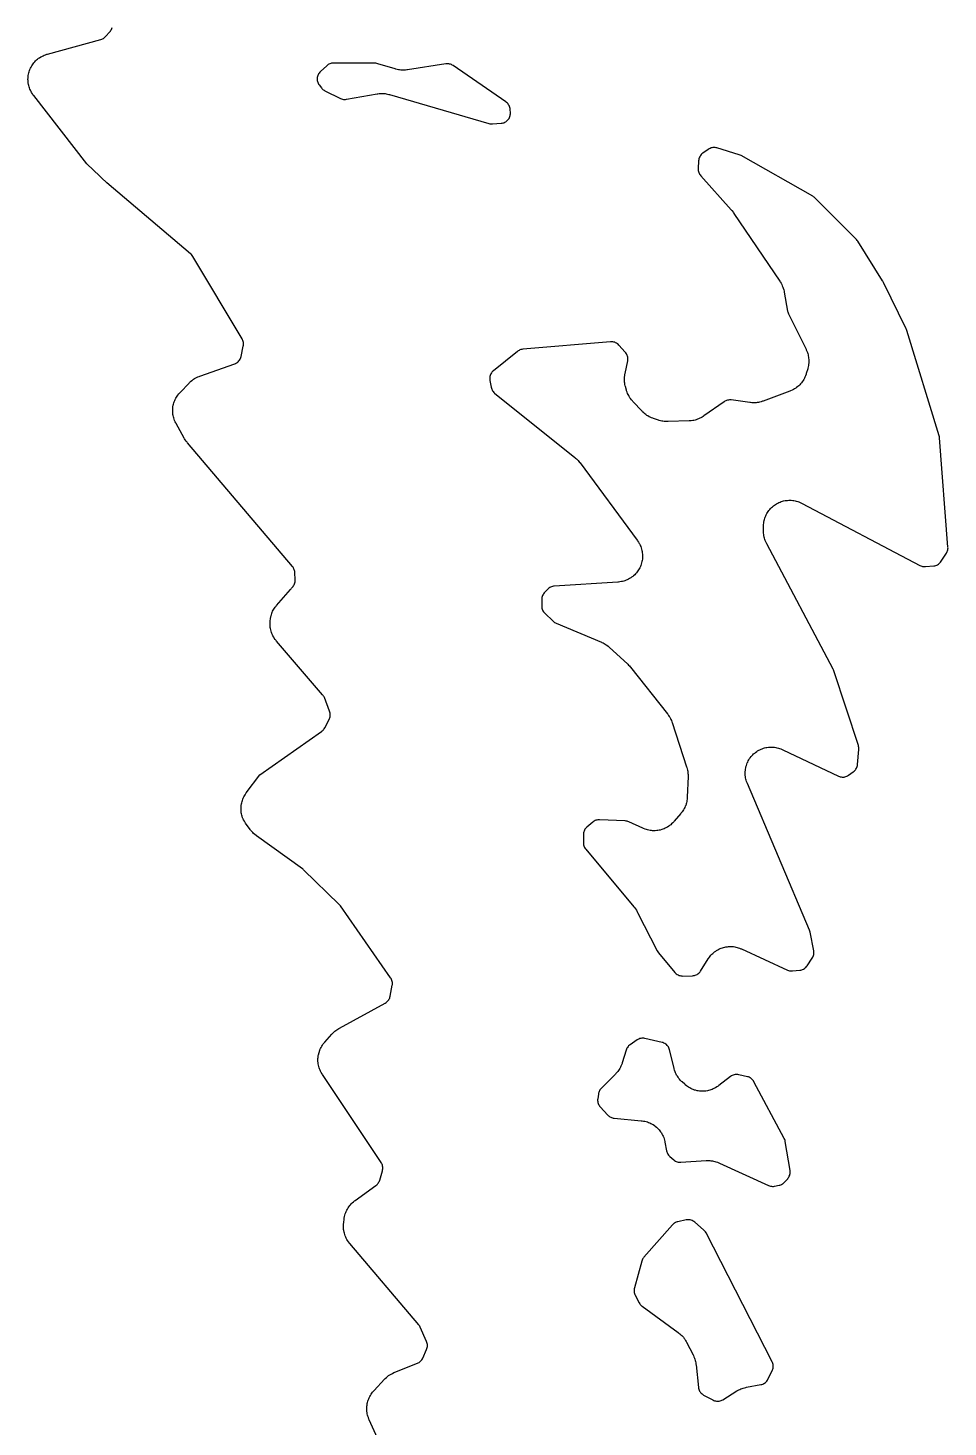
# Model space of a CAD drawing. Header units: millimetres. Extents: x 0 to 194, y 0 to 300.
# Drawn here: x 3.51 to 31.32, y 133.96 to 176.26 of the extents above; entities that cross this region are included whole.
import ezdxf

# ---------------------------------------------------------------- set-up
doc = ezdxf.new("R2010")
doc.units = ezdxf.units.MM
doc.layers.add('CUT', color=7, linetype='CONTINUOUS')

msp = doc.modelspace()

# ---------------------------------------------------------------- linework, layer by layer
at = {"layer": 'CUT'}
msp.add_lwpolyline([(14.0816, 133.6209), (13.8278, 134.179), (13.8191, 134.1994), (13.8028, 134.2405), (13.7886, 134.2823), (13.7794, 134.3141), (13.7694, 134.3572), (13.7634, 134.3897), (13.7576, 134.4335), (13.7548, 134.4665), (13.7533, 134.5107), (13.7538, 134.5438), (13.7567, 134.5879), (13.7605, 134.6208), (13.7676, 134.6644), (13.7746, 134.6968), (13.786, 134.7395), (13.7961, 134.7711), (13.8117, 134.8124), (13.8248, 134.8428), (13.8443, 134.8825), (13.8604, 134.9114), (13.8837, 134.949), (13.9026, 134.9762), (13.9295, 135.0113), (13.958, 135.045), (13.9728, 135.0615), (14.2934, 135.4039), (14.3108, 135.4215), (14.3464, 135.4556), (14.3839, 135.4877), (14.4132, 135.5102), (14.454, 135.538), (14.4857, 135.5571), (14.5292, 135.5803), (14.574, 135.6011), (14.5967, 135.6108), (15.2841, 135.8847), (15.3107, 135.8968), (15.3359, 135.9115), (15.3596, 135.9285), (15.3816, 135.9478), (15.4016, 135.9691), (15.4194, 135.9922), (15.4349, 136.017), (15.4479, 136.0431), (15.5615, 136.3027), (15.5725, 136.3319), (15.5804, 136.362), (15.5851, 136.3928), (15.5867, 136.4239), (15.585, 136.455), (15.58, 136.4857), (15.572, 136.5158), (15.5608, 136.5449), (15.3686, 136.9774), (15.3557, 137.0029), (15.3405, 137.0271), (15.3231, 137.0497), (13.2418, 139.5014), (13.2272, 139.5196), (13.1989, 139.5567), (13.1726, 139.5952), (13.1543, 139.625), (13.1321, 139.6661), (13.1171, 139.6976), (13.0992, 139.7407), (13.0876, 139.7737), (13.0743, 139.8184), (13.0661, 139.8524), (13.0575, 139.8982), (13.0528, 139.9329), (13.049, 139.9794), (13.048, 140.0143), (13.0491, 140.061), (13.0525, 140.1075), (13.0549, 140.1307), (13.0702, 140.2519), (13.0737, 140.2747), (13.0819, 140.3202), (13.0924, 140.3652), (13.102, 140.3985), (13.117, 140.4422), (13.13, 140.4743), (13.1494, 140.5162), (13.1656, 140.5468), (13.1893, 140.5865), (13.2085, 140.6153), (13.2361, 140.6524), (13.2582, 140.6791), (13.2895, 140.7131), (13.3142, 140.7374), (13.3487, 140.768), (13.3849, 140.7969), (13.4033, 140.8108), (14.0295, 141.2601), (14.0518, 141.2777), (14.0724, 141.2974), (14.0909, 141.319), (14.1074, 141.3422), (14.1216, 141.3669), (14.1333, 141.3928), (14.1426, 141.4197), (14.2254, 141.7031), (14.2321, 141.7314), (14.2362, 141.7601), (14.2374, 141.7892), (14.2358, 141.8182), (14.2314, 141.8469), (14.2242, 141.8751), (14.2144, 141.9024), (14.2019, 141.9287), (14.187, 141.9536), (12.4132, 144.6138), (12.401, 144.633), (12.3778, 144.672), (12.3565, 144.7122), (12.3421, 144.7431), (12.325, 144.7852), (12.3138, 144.8173), (12.301, 144.861), (12.2931, 144.8941), (12.2848, 144.9388), (12.2803, 144.9725), (12.2765, 145.0178), (12.2754, 145.0519), (12.2763, 145.0973), (12.2786, 145.1313), (12.284, 145.1764), (12.2863, 145.1897), (12.2912, 145.2088), (12.3315, 145.3516), (12.3356, 145.362), (12.3543, 145.4035), (12.3698, 145.4338), (12.3925, 145.4731), (12.411, 145.5017), (12.4376, 145.5386), (12.466, 145.5741), (12.4807, 145.5914), (12.6994, 145.8378), (12.7125, 145.852), (12.7395, 145.8798), (12.7676, 145.9064), (12.7895, 145.9255), (12.8197, 145.9496), (12.8432, 145.9667), (12.8754, 145.9881), (12.9086, 146.0081), (12.9254, 146.0178), (14.3102, 146.7751), (14.3353, 146.7906), (14.3589, 146.8084), (14.3806, 146.8285), (14.4002, 146.8506), (14.4175, 146.8745), (14.4324, 146.9), (14.4447, 146.9269), (14.4543, 146.9548), (14.4612, 146.9835), (14.5222, 147.3122), (14.5262, 147.3417), (14.5273, 147.3714), (14.5254, 147.4011), (14.5205, 147.4304), (14.5128, 147.4591), (14.5023, 147.4869), (14.4891, 147.5135), (14.4733, 147.5387), (12.9557, 149.7135), (12.9384, 149.736), (12.919, 149.7567), (11.8432, 150.8048), (11.8265, 150.8199), (11.8088, 150.8337), (10.4237, 151.828), (10.4043, 151.8427), (10.3663, 151.8733), (10.3299, 151.9059), (10.3041, 151.9317), (10.2715, 151.968), (10.241, 152.0061), (10.2262, 152.0255), (10.0897, 152.2157), (10.077, 152.2343), (10.0526, 152.2722), (10.0301, 152.3112), (10.0148, 152.3413), (10.007, 152.3585), (9.9983, 152.381), (9.9847, 152.422), (9.9759, 152.4531), (9.9663, 152.4951), (9.9605, 152.5269), (9.955, 152.5697), (9.9523, 152.6019), (9.9509, 152.645), (9.9513, 152.6774), (9.954, 152.7204), (9.9575, 152.7526), (9.9643, 152.7952), (9.9709, 152.8268), (9.9817, 152.8686), (9.9914, 152.8994), (10.0061, 152.9399), (10.0187, 152.9697), (10.0373, 153.0087), (10.0526, 153.0371), (10.0748, 153.0741), (10.0988, 153.1099), (10.1112, 153.1276), (10.5164, 153.6746), (12.3859, 154.9862), (12.4087, 155.0039), (12.4298, 155.0237), (12.4488, 155.0454), (12.4656, 155.0689), (12.4801, 155.0939), (12.6137, 155.3522), (12.6254, 155.3776), (12.6347, 155.4041), (12.6414, 155.4313), (12.6456, 155.4591), (12.6472, 155.4871), (12.6462, 155.5151), (12.6425, 155.5429), (12.6363, 155.5703), (12.6275, 155.5969), (12.4701, 156.0095), (12.4598, 156.0333), (12.4476, 156.056), (12.4334, 156.0777), (12.4174, 156.098), (11.0257, 157.7187), (11.0114, 157.7362), (10.9836, 157.772), (10.9577, 157.8092), (10.9398, 157.8379), (10.9177, 157.8775), (10.9027, 157.9079), (10.8848, 157.9495), (10.8729, 157.9813), (10.8593, 158.0245), (10.8507, 158.0573), (10.8414, 158.1017), (10.8361, 158.1352), (10.8314, 158.1802), (10.8295, 158.2141), (10.8293, 158.2594), (10.8309, 158.2933), (10.8352, 158.3384), (10.8418, 158.3831), (10.8457, 158.4055), (10.8636, 158.4951), (10.8682, 158.5159), (10.8785, 158.5571), (10.8833, 158.573), (10.89, 158.5889), (10.9077, 158.6261), (10.9222, 158.6533), (10.9432, 158.6887), (10.9602, 158.7144), (10.9844, 158.7478), (11.0101, 158.7799), (11.0233, 158.7957), (11.4467, 159.2792), (11.466, 159.3037), (11.4777, 159.3223), (11.5044, 159.3501), (11.5243, 159.3731), (11.5419, 159.3981), (11.5567, 159.4247), (11.5688, 159.4526), (11.5781, 159.4817), (11.5843, 159.5115), (11.5874, 159.5418), (11.5875, 159.5722), (11.5767, 159.7955), (11.574, 159.8235), (11.5687, 159.8511), (11.5609, 159.878), (11.5506, 159.9041), (11.5379, 159.9292), (11.5229, 159.9529), (11.5057, 159.9752), (8.3326, 163.7126), (8.3187, 163.7298), (8.2918, 163.7648), (8.2667, 163.8011), (8.2434, 163.8386), (8.2322, 163.8577), (7.989, 164.2949), (7.9788, 164.3144), (7.9593, 164.3539), (7.9418, 164.3943), (7.9301, 164.4252), (7.9166, 164.4671), (7.908, 164.499), (7.8987, 164.542), (7.8933, 164.5746), (7.8882, 164.6183), (7.886, 164.6513), (7.8852, 164.6953), (7.8863, 164.7283), (7.8898, 164.7722), (7.894, 164.8049), (7.9018, 164.8483), (7.9093, 164.8804), (7.9213, 164.9228), (7.9318, 164.9541), (7.9479, 164.9951), (7.9614, 165.0252), (7.9815, 165.0644), (7.9979, 165.093), (8.0217, 165.1301), (8.0408, 165.157), (8.0681, 165.1916), (8.097, 165.2248), (8.1119, 165.241), (8.3833, 165.5233), (8.3981, 165.538), (8.4285, 165.5668), (8.4601, 165.5941), (8.4848, 165.6135), (8.5188, 165.6377), (8.5452, 165.6547), (8.5813, 165.6757), (8.6091, 165.6902), (8.6471, 165.7077), (8.6858, 165.7235), (8.7054, 165.7309), (9.7604, 166.1042), (9.7888, 166.116), (9.8158, 166.1305), (9.8412, 166.1478), (9.8648, 166.1675), (9.8861, 166.1896), (9.9051, 166.2137), (9.9216, 166.2397), (9.9353, 166.2671), (9.9461, 166.2959), (9.9539, 166.3256), (10.0196, 166.6395), (10.0241, 166.6671), (10.0259, 166.695), (10.0252, 166.7229), (10.0219, 166.7506), (10.016, 166.7779), (10.0075, 166.8046), (9.9967, 166.8303), (9.9835, 166.8549), (8.4902, 169.3525), (8.4718, 169.3797), (8.4506, 169.4047), (8.4268, 169.4273), (5.8991, 171.5708), (5.7384, 171.7239), (5.7003, 171.7603), (5.6837, 171.776), (5.2862, 172.1548), (3.6833, 174.213), (3.6702, 174.2308), (3.6448, 174.267), (3.6212, 174.3043), (3.6049, 174.3332), (3.5851, 174.3727), (3.5717, 174.4029), (3.5558, 174.4442), (3.5455, 174.4756), (3.5337, 174.5183), (3.5265, 174.5506), (3.5191, 174.5941), (3.5151, 174.627), (3.5119, 174.6711), (3.5111, 174.7042), (3.5123, 174.7484), (3.5148, 174.7814), (3.5203, 174.8252), (3.526, 174.8578), (3.5357, 174.9009), (3.5446, 174.9328), (3.5586, 174.9748), (3.5706, 175.0056), (3.5886, 175.046), (3.6035, 175.0756), (3.6254, 175.114), (3.6432, 175.1419), (3.6687, 175.178), (3.6891, 175.204), (3.7181, 175.2374), (3.741, 175.2613), (3.773, 175.2917), (3.7982, 175.3133), (3.8331, 175.3404), (3.8602, 175.3594), (3.8976, 175.3829), (3.9264, 175.3992), (3.966, 175.4189), (3.9963, 175.4323), (4.0376, 175.4481), (4.0796, 175.4618), (4.1007, 175.4681), (5.7129, 175.9091), (5.74, 175.9179), (5.7661, 175.9292), (5.791, 175.943), (5.8145, 175.959), (5.8364, 175.9772), (5.8564, 175.9974), (5.9857, 176.1407), (6.0042, 176.1632), (6.0204, 176.1874), (6.0341, 176.2131), (6.0453, 176.24), (6.0539, 176.2679)], dxfattribs=at)
for points in [[(12.2815, 174.8435), (12.2705, 174.8163), (12.2623, 174.7882), (12.2568, 174.7594), (12.2542, 174.7302), (12.2544, 174.7009), (12.2575, 174.6718), (12.2634, 174.6431), (12.2721, 174.6151), (12.2835, 174.5881), (12.2974, 174.5623), (12.3138, 174.538), (12.3794, 174.4505), (12.3972, 174.4289), (12.417, 174.409), (12.4386, 174.3911), (12.4617, 174.3752), (12.4862, 174.3616), (12.957, 174.1282), (12.9862, 174.1156), (13.0165, 174.1062), (13.0477, 174.1), (13.0793, 174.0972), (13.1111, 174.0977), (13.1426, 174.1016), (14.0649, 174.265), (14.0854, 174.2681), (14.1264, 174.2734), (14.1676, 174.2769), (14.1985, 174.278), (14.2399, 174.2777), (14.2708, 174.276), (14.312, 174.2719), (14.3426, 174.2673), (14.3832, 174.2594), (14.4233, 174.2497), (14.4433, 174.2443), (17.4428, 173.3678), (17.4687, 173.3614), (17.4951, 173.3574), (17.5217, 173.3558), (17.5484, 173.3565), (17.8154, 173.3756), (17.8446, 173.3791), (17.8732, 173.3855), (17.9011, 173.3946), (17.928, 173.4064), (17.9536, 173.4208), (17.9776, 173.4376), (17.9999, 173.4567), (18.0203, 173.4778), (18.0384, 173.5009), (18.0542, 173.5256), (18.0676, 173.5517), (18.0783, 173.5791), (18.0863, 173.6073), (18.0915, 173.6362), (18.0939, 173.6654), (18.0933, 173.6948), (18.0866, 173.7954), (18.0831, 173.8252), (18.0767, 173.8546), (18.0673, 173.8831), (18.0551, 173.9106), (18.0403, 173.9367), (18.0228, 173.9612), (18.0031, 173.9839), (17.9811, 174.0044), (17.9573, 174.0226), (16.3593, 175.1212), (16.3354, 175.136), (16.3101, 175.1486), (16.2837, 175.1587), (16.2565, 175.1663), (16.2288, 175.1713), (16.2006, 175.1737), (16.1724, 175.1735), (16.1443, 175.1705), (14.9792, 174.9935), (14.9595, 174.9909), (14.9198, 174.9867), (14.88, 174.9842), (14.8501, 174.9837), (14.8103, 174.9847), (14.7804, 174.9869), (14.7408, 174.9914), (14.7113, 174.9962), (14.6723, 175.0043), (14.6336, 175.0141), (14.6144, 175.0194), (14.0864, 175.1784), (14.0583, 175.1854), (14.0297, 175.1897), (14.0008, 175.1912), (12.7456, 175.195), (12.7175, 175.1937), (12.6896, 175.1899), (12.6622, 175.1834), (12.6355, 175.1744), (12.6098, 175.1629), (12.5853, 175.1491), (12.5622, 175.133), (12.5407, 175.1149), (12.3499, 174.9378), (12.3294, 174.9169), (12.311, 174.894), (12.295, 174.8695)], [(17.5048, 165.8024), (17.492, 165.776), (17.4818, 165.7484), (17.4744, 165.72), (17.4697, 165.6911), (17.468, 165.6618), (17.4691, 165.6324), (17.473, 165.6034), (17.5112, 165.3987), (17.5183, 165.3691), (17.5283, 165.3404), (17.5412, 165.3129), (17.5568, 165.2868), (17.5749, 165.2625), (17.5954, 165.2401), (17.6181, 165.2199), (20.0469, 163.267), (20.0616, 163.2545), (20.0907, 163.2291), (20.1186, 163.2024), (20.1386, 163.1815), (20.1641, 163.1525), (20.1883, 163.1225), (20.2001, 163.1072), (21.9284, 160.7669), (21.941, 160.7489), (21.9652, 160.7125), (21.9877, 160.6749), (22.0031, 160.6459), (22.0219, 160.6063), (22.0344, 160.576), (22.0492, 160.5347), (22.0587, 160.5033), (22.0694, 160.4609), (22.0759, 160.4287), (22.0824, 160.3854), (22.0856, 160.3527), (22.0879, 160.309), (22.088, 160.2761), (22.086, 160.2324), (22.0829, 160.1997), (22.0766, 160.1563), (22.0704, 160.1241), (22.0599, 160.0816), (22.0506, 160.0501), (22.036, 160.0088), (22.0237, 159.9784), (22.0052, 159.9387), (21.9899, 159.9096), (21.9677, 159.8719), (21.9496, 159.8445), (21.9238, 159.8091), (21.9032, 159.7835), (21.8741, 159.7508), (21.8511, 159.7274), (21.8189, 159.6977), (21.7937, 159.6766), (21.7588, 159.6502), (21.7317, 159.6316), (21.6944, 159.6087), (21.6656, 159.5929), (21.6262, 159.5737), (21.5961, 159.5608), (21.555, 159.5455), (21.5237, 159.5356), (21.4814, 159.5244), (21.4493, 159.5175), (21.406, 159.5105), (21.3625, 159.5056), (21.3407, 159.5037), (19.421, 159.381), (19.3924, 159.3778), (19.3642, 159.3718), (19.3368, 159.3632), (19.3103, 159.352), (19.2849, 159.3383), (19.261, 159.3222), (19.2388, 159.304), (19.2184, 159.2836), (19.1188, 159.1743), (19.0989, 159.15), (19.0816, 159.1238), (19.0672, 159.0958), (19.0558, 159.0665), (19.0475, 159.0362), (19.0424, 159.0052), (19.0406, 158.9738), (19.0396, 158.7791), (19.041, 158.7485), (19.0456, 158.7183), (19.0531, 158.6887), (19.0637, 158.66), (19.0771, 158.6325), (19.0932, 158.6065), (19.1119, 158.5823), (19.1329, 158.5602), (19.3867, 158.3189), (19.4073, 158.301), (19.4294, 158.2851), (19.4529, 158.2712), (19.4776, 158.2595), (20.8446, 157.6872), (20.8624, 157.6793), (20.8977, 157.6627), (20.9322, 157.6446), (20.9575, 157.6299), (20.9903, 157.6088), (21.0142, 157.592), (21.0451, 157.5682), (21.0749, 157.5431), (21.0896, 157.5302), (21.6312, 157.0323), (21.6441, 157.02), (21.6692, 156.995), (21.6934, 156.969), (21.7166, 156.942), (21.7279, 156.9283), (22.8405, 155.5223), (22.8525, 155.5065), (22.8756, 155.4744), (22.8974, 155.4414), (22.9126, 155.4159), (22.9313, 155.381), (22.9442, 155.3543), (22.9598, 155.318), (22.9738, 155.281), (22.9804, 155.2623), (23.4228, 153.9162), (23.4286, 153.8971), (23.4394, 153.8588), (23.4484, 153.8199), (23.4539, 153.7906), (23.4595, 153.7511), (23.4623, 153.7214), (23.4644, 153.6816), (23.4647, 153.6417), (23.4644, 153.6218), (23.4416, 153.0058), (23.4403, 152.9844), (23.4367, 152.9416), (23.431, 152.8991), (23.4253, 152.8675), (23.4156, 152.8257), (23.4068, 152.7947), (23.3932, 152.754), (23.3815, 152.7241), (23.3641, 152.6849), (23.3496, 152.6562), (23.3285, 152.6188), (23.3114, 152.5916), (23.2869, 152.5564), (23.2606, 152.5224), (23.2471, 152.5058), (23.047, 152.2705), (23.0321, 152.2538), (23.0014, 152.2212), (22.9691, 152.1901), (22.9438, 152.1681), (22.9086, 152.1404), (22.8813, 152.121), (22.8435, 152.0969), (22.8143, 152.0803), (22.7743, 152.0601), (22.7437, 152.0465), (22.7019, 152.0304), (22.67, 152.0199), (22.6268, 152.008), (22.5941, 152.0007), (22.5499, 151.9932), (22.5166, 151.9892), (22.4719, 151.9861), (22.4384, 151.9855), (22.3936, 151.9869), (22.3602, 151.9895), (22.3157, 151.9953), (22.2827, 152.0013), (22.2391, 152.0115), (22.2069, 152.0208), (22.1645, 152.0353), (22.1229, 152.0518), (22.1023, 152.0606), (21.6752, 152.2559), (21.6485, 152.2666), (21.6208, 152.2747), (21.5925, 152.2801), (21.5638, 152.2827), (20.792, 152.317), (20.764, 152.317), (20.7362, 152.3143), (20.7087, 152.309), (20.6818, 152.3013), (20.6558, 152.291), (20.6309, 152.2784), (20.6072, 152.2635), (20.585, 152.2465), (20.4057, 152.0949), (20.3842, 152.0749), (20.3647, 152.0528), (20.3475, 152.0289), (20.3328, 152.0035), (20.3206, 151.9768), (20.3111, 151.949), (20.3043, 151.9204), (20.3004, 151.8912), (20.2993, 151.8618), (20.3025, 151.6151), (20.3043, 151.5858), (20.309, 151.5569), (20.3164, 151.5286), (20.3266, 151.5011), (20.3394, 151.4748), (20.3547, 151.4498), (20.3724, 151.4265), (21.83, 149.6842), (21.8457, 149.6644), (21.8759, 149.6239), (21.9037, 149.5818), (21.9292, 149.5382), (21.9413, 149.516), (22.5354, 148.3524), (22.5522, 148.3237), (22.572, 148.297), (23.0674, 147.7015), (23.0879, 147.6792), (23.1105, 147.6591), (23.135, 147.6414), (23.1612, 147.6263), (23.1888, 147.6139), (23.2175, 147.6043), (23.2471, 147.5977), (23.2771, 147.594), (23.3074, 147.5934), (23.5981, 147.6025), (23.6273, 147.6049), (23.6562, 147.6101), (23.6845, 147.6181), (23.7118, 147.6288), (23.738, 147.6421), (23.7627, 147.658), (23.7857, 147.6761), (23.8069, 147.6965), (23.826, 147.7188), (23.8428, 147.7429), (24.0727, 148.1091), (24.0846, 148.1271), (24.1093, 148.1625), (24.1356, 148.1967), (24.1566, 148.2214), (24.1861, 148.2529), (24.2093, 148.2754), (24.2418, 148.304), (24.267, 148.3242), (24.302, 148.3495), (24.3291, 148.3672), (24.3664, 148.389), (24.3951, 148.404), (24.4343, 148.4222), (24.4642, 148.4343), (24.505, 148.4487), (24.536, 148.4579), (24.5779, 148.4683), (24.6097, 148.4745), (24.6524, 148.4808), (24.6846, 148.4839), (24.7277, 148.4861), (24.7601, 148.4861), (24.8033, 148.4842), (24.8355, 148.4811), (24.8782, 148.475), (24.91, 148.4689), (24.952, 148.4587), (24.983, 148.4495), (25.0238, 148.4354), (25.0639, 148.4193), (25.0837, 148.4107), (26.4695, 147.7746), (26.4989, 147.763), (26.5293, 147.7545), (26.5604, 147.7492), (26.592, 147.7473), (26.6235, 147.7487), (26.8436, 147.7699), (26.8727, 147.7742), (26.9013, 147.7813), (26.929, 147.7911), (26.9556, 147.8036), (26.9809, 147.8187), (27.0046, 147.8362), (27.0264, 147.8559), (27.0463, 147.8777), (27.0638, 147.9013), (27.221, 148.1355), (27.2362, 148.1607), (27.2488, 148.1872), (27.2587, 148.2148), (27.266, 148.2432), (27.2704, 148.2722), (27.2719, 148.3016), (27.2706, 148.3309), (27.2664, 148.3599), (27.1575, 148.9203), (27.1499, 148.9508), (27.1392, 148.9803), (25.2583, 153.4112), (25.2503, 153.4314), (25.2353, 153.4721), (25.2223, 153.5135), (25.214, 153.545), (25.205, 153.5875), (25.1998, 153.6196), (25.195, 153.6628), (25.1929, 153.6953), (25.1923, 153.7387), (25.1934, 153.7713), (25.1969, 153.8146), (25.2011, 153.8468), (25.2088, 153.8896), (25.2161, 153.9213), (25.2279, 153.9631), (25.2382, 153.994), (25.254, 154.0345), (25.2673, 154.0642), (25.2869, 154.103), (25.3029, 154.1313), (25.3262, 154.168), (25.3449, 154.1946), (25.3716, 154.2289), (25.3928, 154.2536), (25.4226, 154.2851), (25.4461, 154.3077), (25.4789, 154.3362), (25.5044, 154.3564), (25.5398, 154.3816), (25.5671, 154.3992), (25.6048, 154.4209), (25.6337, 154.4358), (25.6732, 154.4538), (25.7035, 154.4658), (25.7446, 154.4799), (25.7758, 154.4889), (25.8181, 154.499), (25.8501, 154.505), (25.8931, 154.5109), (25.9255, 154.5138), (25.969, 154.5156), (26.0015, 154.5153), (26.0449, 154.5129), (26.0772, 154.5095), (26.1202, 154.5028), (26.1521, 154.4963), (26.1942, 154.4856), (26.2253, 154.4761), (26.2661, 154.4613), (26.3062, 154.4447), (26.3261, 154.4358), (28.0122, 153.6366), (28.0388, 153.6256), (28.0662, 153.6171), (28.0944, 153.6113), (28.123, 153.6083), (28.1518, 153.6079), (28.1804, 153.6104), (28.2087, 153.6155), (28.2364, 153.6234), (28.2631, 153.6339), (28.2888, 153.6469), (28.3131, 153.6622), (28.4603, 153.7656), (28.4832, 153.7834), (28.5043, 153.8034), (28.5234, 153.8253), (28.5403, 153.8489), (28.5548, 153.8741), (28.5668, 153.9006), (28.5762, 153.9281), (28.5828, 153.9563), (28.5868, 153.9851), (28.6267, 154.4446), (28.6278, 154.4747), (28.6259, 154.5048), (28.6209, 154.5346), (28.613, 154.5637), (27.8752, 156.8225), (27.8662, 156.8466), (27.8551, 156.8698), (25.8442, 160.6638), (25.8345, 160.6832), (25.8161, 160.7225), (25.7995, 160.7626), (25.7886, 160.7932), (25.776, 160.8347), (25.7681, 160.8662), (25.7596, 160.9087), (25.7547, 160.9408), (25.7503, 160.984), (25.748, 161.0273), (25.7474, 161.049), (25.7467, 161.1759), (25.7471, 161.198), (25.7491, 161.2421), (25.7532, 161.286), (25.7578, 161.3187), (25.7662, 161.362), (25.7741, 161.3941), (25.7867, 161.4364), (25.7976, 161.4676), (25.8143, 161.5085), (25.8283, 161.5384), (25.8488, 161.5774), (25.8657, 161.6059), (25.89, 161.6427), (25.9095, 161.6694), (25.9373, 161.7036), (25.9594, 161.7282), (25.9904, 161.7596), (26.0148, 161.782), (26.0487, 161.8101), (26.0751, 161.83), (26.1117, 161.8547), (26.1399, 161.8719), (26.1787, 161.8929), (26.2085, 161.9072), (26.2492, 161.9244), (26.2802, 161.9357), (26.3224, 161.9487), (26.3544, 161.957), (26.3976, 161.9658), (26.4303, 161.9709), (26.4741, 161.9755), (26.5071, 161.9773), (26.5513, 161.9776), (26.5843, 161.9762), (26.6282, 161.9721), (26.6609, 161.9675), (26.7043, 161.9592), (26.7364, 161.9513), (26.7787, 161.9388), (26.8099, 161.9279), (26.8508, 161.9113), (26.8907, 161.8927), (26.9105, 161.8829), (30.4756, 160.0076), (30.5015, 159.9956), (30.5283, 159.986), (30.556, 159.979), (30.5842, 159.9747), (30.6127, 159.9731), (30.6412, 159.9743), (30.8924, 159.9961), (30.9225, 160.0002), (30.9521, 160.0074), (30.9808, 160.0176), (31.0083, 160.0306), (31.0344, 160.0464), (31.0587, 160.0647), (31.0811, 160.0854), (31.1012, 160.1082), (31.1189, 160.133), (31.276, 160.3779), (31.2899, 160.402), (31.3015, 160.4272), (31.3107, 160.4534), (31.3175, 160.4803), (31.3218, 160.5077), (31.3234, 160.5354), (31.3226, 160.5632), (31.0653, 163.8632), (31.061, 163.8957), (31.0531, 163.9276), (30.0788, 167.1148), (30.0709, 167.1374), (30.0612, 167.1593), (29.3702, 168.5665), (29.3632, 168.5799), (29.3531, 168.598), (29.3454, 168.611), (28.6004, 169.8069), (28.5806, 169.8348), (28.5579, 169.8604), (27.2976, 171.1206), (27.2778, 171.1386), (27.2565, 171.1549), (27.2339, 171.1692), (25.0744, 172.3979), (25.0449, 172.4126), (25.0139, 172.424), (24.3393, 172.6305), (24.3097, 172.6379), (24.2795, 172.6423), (24.249, 172.6436), (24.2185, 172.6418), (24.1884, 172.6369), (24.1589, 172.629), (24.1304, 172.6181), (24.1031, 172.6044), (24.0774, 172.588), (23.9091, 172.468), (23.8855, 172.4494), (23.864, 172.4286), (23.8446, 172.4057), (23.8277, 172.381), (23.8132, 172.3547), (23.8015, 172.3271), (23.7926, 172.2984), (23.7866, 172.269), (23.7835, 172.2392), (23.7714, 172.0053), (23.7713, 171.976), (23.7741, 171.9469), (23.7797, 171.9182), (23.7881, 171.8901), (23.7991, 171.863), (23.8127, 171.8372), (23.8288, 171.8127), (23.8472, 171.79), (24.7691, 170.7573), (24.7883, 170.7342), (24.8345, 170.6749), (24.8522, 170.6506), (26.2408, 168.5991), (26.2535, 168.5792), (26.2777, 168.539), (26.2999, 168.4975), (26.3148, 168.4656), (26.3325, 168.422), (26.3441, 168.3887), (26.3571, 168.3435), (26.3678, 168.2977), (26.3725, 168.2746), (26.4752, 167.6995), (26.4814, 167.6721), (26.4902, 167.6455), (26.5014, 167.6197), (27.0308, 166.5444), (27.0396, 166.5254), (27.0563, 166.4871), (27.0712, 166.448), (27.081, 166.4183), (27.0922, 166.378), (27.0992, 166.3474), (27.1066, 166.3063), (27.1107, 166.2752), (27.1143, 166.2335), (27.1155, 166.2022), (27.1152, 166.1604), (27.1135, 166.1291), (27.1093, 166.0875), (27.1047, 166.0565), (27.0967, 166.0155), (27.0868, 165.9749), (27.0813, 165.9547), (27.0385, 165.8092), (27.0314, 165.7872), (27.016, 165.7435), (26.9984, 165.7006), (26.9836, 165.6693), (26.9617, 165.6285), (26.9438, 165.5988), (26.9178, 165.5604), (26.8969, 165.5327), (26.8671, 165.4973), (26.8435, 165.4719), (26.8102, 165.4397), (26.7841, 165.4168), (26.7477, 165.3882), (26.7194, 165.3682), (26.6802, 165.3434), (26.65, 165.3265), (26.6085, 165.3059), (26.566, 165.2875), (26.5445, 165.2788), (25.7358, 164.9767), (25.7148, 164.9694), (25.6724, 164.956), (25.6294, 164.9446), (25.5968, 164.9377), (25.5529, 164.9306), (25.5198, 164.9269), (25.4754, 164.9242), (25.4421, 164.9239), (25.3976, 164.9256), (25.3533, 164.9294), (25.3312, 164.9319), (24.769, 165.0095), (24.741, 165.012), (24.7128, 165.0119), (24.6848, 165.0092), (24.6572, 165.0038), (24.6302, 164.9959), (24.6041, 164.9855), (24.5791, 164.9727), (24.5553, 164.9576), (23.9438, 164.5271), (23.9257, 164.515), (23.889, 164.4917), (23.8511, 164.4702), (23.8221, 164.4555), (23.7823, 164.4378), (23.752, 164.4259), (23.7107, 164.4121), (23.6794, 164.4033), (23.637, 164.3935), (23.6049, 164.3877), (23.5618, 164.3821), (23.5184, 164.3786), (23.4967, 164.3773), (22.8662, 164.3565), (22.8465, 164.3563), (22.8071, 164.3567), (22.7677, 164.3588), (22.7383, 164.3617), (22.6993, 164.3673), (22.6703, 164.3728), (22.6319, 164.3818), (22.594, 164.3924), (22.5752, 164.3981), (22.423, 164.4481), (22.4019, 164.4557), (22.36, 164.4718), (22.3189, 164.49), (22.2888, 164.5052), (22.2498, 164.5274), (22.2214, 164.5455), (22.1847, 164.5715), (22.1583, 164.5923), (22.1244, 164.6218), (22.0921, 164.653), (22.0763, 164.669), (21.7959, 164.9677), (21.7815, 164.9838), (21.7536, 165.0166), (21.7272, 165.0507), (21.7087, 165.0772), (21.6857, 165.1137), (21.6698, 165.1419), (21.6504, 165.1804), (21.6373, 165.21), (21.6217, 165.2502), (21.608, 165.2911), (21.6017, 165.3117), (21.5727, 165.415), (21.5673, 165.436), (21.5576, 165.4782), (21.5499, 165.5209), (21.5457, 165.5532), (21.5422, 165.5964), (21.5411, 165.6289), (21.5418, 165.6723), (21.5439, 165.7047), (21.5487, 165.7478), (21.5556, 165.7906), (21.5596, 165.8119), (21.6397, 166.1915), (21.6443, 166.2194), (21.6461, 166.2476), (21.6454, 166.2759), (21.6419, 166.3039), (21.6359, 166.3315), (21.6272, 166.3585), (21.6161, 166.3845), (21.6026, 166.4093), (21.5868, 166.4327), (21.5688, 166.4546), (21.3734, 166.6709), (21.3517, 166.6926), (21.3279, 166.712), (21.3023, 166.7288), (21.275, 166.7429), (21.2465, 166.7542), (21.2169, 166.7624), (21.1867, 166.7677), (21.1561, 166.7698), (21.1254, 166.7688), (18.4699, 166.5436), (18.4405, 166.5397), (18.4116, 166.5328), (18.3835, 166.5231), (18.3565, 166.5107), (18.3309, 166.4957), (18.3069, 166.4782), (17.5797, 165.8919), (17.5577, 165.8724), (17.5378, 165.8508), (17.5201, 165.8274)], [(20.7411, 143.7672), (20.7498, 143.7394), (20.7612, 143.7126), (20.7751, 143.687), (20.7914, 143.6629), (20.81, 143.6405), (21.0387, 143.3902), (21.0583, 143.3706), (21.0796, 143.353), (21.1025, 143.3373), (21.1267, 143.3239), (21.152, 143.3127), (21.1783, 143.3039), (21.2053, 143.2976), (21.2327, 143.2938), (22.0511, 143.2187), (22.0734, 143.2161), (22.1177, 143.2098), (22.1618, 143.2013), (22.1944, 143.1933), (22.2373, 143.1805), (22.2689, 143.1692), (22.3104, 143.1522), (22.3408, 143.1379), (22.3803, 143.1168), (22.4091, 143.0995), (22.4464, 143.0746), (22.4733, 143.0545), (22.5079, 143.026), (22.5327, 143.0034), (22.5643, 142.9716), (22.5867, 142.9466), (22.615, 142.9118), (22.6348, 142.8847), (22.6595, 142.8473), (22.6765, 142.8184), (22.6973, 142.7787), (22.7114, 142.7482), (22.7281, 142.7066), (22.7391, 142.6749), (22.7517, 142.6319), (22.762, 142.5883), (22.7667, 142.5663), (22.8144, 142.3093), (22.8211, 142.2811), (22.8304, 142.2537), (22.8424, 142.2273), (22.8568, 142.2022), (22.8736, 142.1786), (22.8926, 142.1567), (22.9136, 142.1368), (23.0337, 142.0333), (23.0567, 142.0153), (23.0814, 141.9997), (23.1075, 141.9865), (23.1347, 141.976), (23.1628, 141.9681), (23.1915, 141.963), (23.2206, 141.9607), (23.2498, 141.9613), (24.0108, 142.0129), (24.0331, 142.0138), (24.0778, 142.0146), (24.1224, 142.0132), (24.1558, 142.0105), (24.2001, 142.0047), (24.233, 141.9987), (24.2765, 141.9885), (24.3087, 141.9792), (24.3509, 141.9647), (24.3924, 141.9482), (24.413, 141.9394), (25.8983, 141.2601), (25.9274, 141.2485), (25.9576, 141.2401), (25.9884, 141.2349), (26.0197, 141.2329), (26.051, 141.2342), (26.0819, 141.2387), (26.2171, 141.2657), (26.2438, 141.2723), (26.2697, 141.2814), (26.2947, 141.2927), (26.3185, 141.3063), (26.341, 141.322), (26.362, 141.3397), (26.3813, 141.3592), (26.4765, 141.465), (26.4954, 141.4882), (26.5118, 141.5132), (26.5257, 141.5397), (26.5369, 141.5674), (26.5453, 141.5961), (26.5508, 141.6255), (26.5533, 141.6553), (26.5529, 141.6852), (26.5495, 141.7149), (26.4039, 142.591), (26.3969, 142.6228), (26.3864, 142.6537), (26.3726, 142.6832), (25.4561, 144.3986), (25.4417, 144.4228), (25.425, 144.4456), (25.4063, 144.4667), (25.3857, 144.4859), (25.3634, 144.5032), (25.3395, 144.5182), (25.3144, 144.531), (25.2881, 144.5413), (25.261, 144.5491), (25.0038, 144.6103), (24.9747, 144.6158), (24.9451, 144.6183), (24.9155, 144.6179), (24.886, 144.6146), (24.857, 144.6084), (24.8288, 144.5993), (24.8016, 144.5875), (24.7757, 144.5731), (24.7513, 144.5562), (24.3913, 144.279), (24.3732, 144.2657), (24.3365, 144.2403), (24.2985, 144.2166), (24.2692, 144.2003), (24.229, 144.1806), (24.1983, 144.1673), (24.1564, 144.1516), (24.1244, 144.1415), (24.0812, 144.13), (24.0484, 144.1231), (24.0042, 144.116), (23.9709, 144.1124), (23.9262, 144.1097), (23.8927, 144.1094), (23.848, 144.1112), (23.8146, 144.1142), (23.7703, 144.1205), (23.7374, 144.1268), (23.6939, 144.1374), (23.6618, 144.1469), (23.6196, 144.1618), (23.5886, 144.1745), (23.548, 144.1935), (23.5184, 144.2092), (23.48, 144.2321), (23.4521, 144.2507), (23.4161, 144.2773), (23.3816, 144.3056), (23.3646, 144.3203), (23.2874, 144.3903), (23.2712, 144.4058), (23.2396, 144.4374), (23.2096, 144.4706), (23.1884, 144.4966), (23.1618, 144.5326), (23.1433, 144.5606), (23.1204, 144.599), (23.1048, 144.6287), (23.0859, 144.6693), (23.0732, 144.7003), (23.0585, 144.7425), (23.0458, 144.7854), (23.04, 144.8071), (22.9053, 145.3643), (22.8967, 145.3934), (22.8853, 145.4214), (22.871, 145.4481), (22.8542, 145.4733), (22.8348, 145.4966), (22.8133, 145.5179), (22.7897, 145.5368), (22.7643, 145.5533), (22.7374, 145.5672), (22.7092, 145.5783), (22.68, 145.5864), (22.1599, 145.7042), (22.1297, 145.7095), (22.0991, 145.7116), (22.0685, 145.7106), (22.0381, 145.7065), (22.0084, 145.6993), (21.9795, 145.6891), (21.9517, 145.676), (21.9255, 145.6601), (21.7138, 145.5168), (21.6906, 145.4994), (21.6691, 145.4798), (21.6497, 145.4583), (21.6324, 145.4349), (21.6175, 145.41), (21.605, 145.3837), (21.5951, 145.3564), (21.4765, 144.9697), (21.4695, 144.9489), (21.4547, 144.9078), (21.4378, 144.8674), (21.4238, 144.8378), (21.4031, 144.7992), (21.3862, 144.7711), (21.3618, 144.7347), (21.3423, 144.7084), (21.3145, 144.6746), (21.2852, 144.6421), (21.2701, 144.6263), (20.8376, 144.1929), (20.8189, 144.1723), (20.8021, 144.15), (20.7875, 144.1262), (20.7751, 144.1012), (20.7652, 144.0752), (20.7576, 144.0484), (20.7527, 144.0209), (20.7341, 143.8828), (20.7316, 143.8538), (20.732, 143.8247), (20.7351, 143.7957)], [(21.8337, 138.0496), (21.8382, 138.0216), (21.8452, 137.9942), (21.8548, 137.9675), (21.8669, 137.9419), (21.9903, 137.7096), (22.0041, 137.6862), (22.02, 137.6641), (22.0378, 137.6436), (22.0573, 137.6248), (22.0785, 137.6078), (23.1703, 136.812), (23.1869, 136.7993), (23.2195, 136.7731), (23.2509, 136.7454), (23.2734, 136.7236), (23.3021, 136.6932), (23.3224, 136.6694), (23.3482, 136.6364), (23.3662, 136.6108), (23.3888, 136.5756), (23.4096, 136.5394), (23.4196, 136.521), (23.6179, 136.1365), (23.627, 136.1177), (23.6444, 136.0798), (23.66, 136.0412), (23.6703, 136.0117), (23.6822, 135.9717), (23.6898, 135.9414), (23.698, 135.9005), (23.7043, 135.8593), (23.7069, 135.8386), (23.7788, 135.1571), (23.7833, 135.1282), (23.7906, 135.0999), (23.8006, 135.0724), (23.8132, 135.0461), (23.8283, 135.0211), (23.8457, 134.9976), (23.8654, 134.976), (23.8871, 134.9564), (23.9106, 134.9391), (23.9356, 134.924), (24.2145, 134.7748), (24.2402, 134.7626), (24.2669, 134.7528), (24.2944, 134.7457), (24.3225, 134.7412), (24.3509, 134.7393), (24.3793, 134.7402), (24.4075, 134.7437), (24.4352, 134.7499), (24.4623, 134.7587), (24.4884, 134.7701), (24.5133, 134.7838), (24.942, 135.0476), (24.9598, 135.058), (24.9958, 135.0779), (25.0327, 135.0962), (25.0609, 135.1087), (25.0993, 135.1235), (25.1286, 135.1333), (25.1682, 135.1445), (25.2082, 135.154), (25.2284, 135.1582), (25.6644, 135.24), (25.6942, 135.2472), (25.7231, 135.2574), (25.7507, 135.2704), (25.777, 135.2862), (25.8014, 135.3046), (25.8239, 135.3254), (25.8441, 135.3484), (25.8619, 135.3733), (25.877, 135.3999), (26.0074, 135.6586), (26.0189, 135.6844), (26.0279, 135.7111), (26.0343, 135.7385), (26.0382, 135.7664), (26.0394, 135.7946), (26.038, 135.8228), (26.034, 135.8507), (26.0273, 135.8781), (26.0181, 135.9047), (26.0064, 135.9304), (24.0079, 139.8312), (23.9932, 139.8567), (23.9761, 139.8807), (23.9567, 139.9028), (23.9352, 139.923), (23.6662, 140.1515), (23.6424, 140.1698), (23.6168, 140.1857), (23.5897, 140.1988), (23.5615, 140.2092), (23.5323, 140.2168), (23.5026, 140.2213), (23.4725, 140.2229), (23.4424, 140.2214), (23.4127, 140.217), (23.1601, 140.166), (23.1332, 140.1593), (23.1071, 140.1501), (23.0819, 140.1386), (23.0579, 140.1248), (23.0353, 140.1088), (23.0142, 140.0908), (22.9949, 140.0709), (22.1312, 139.0965), (22.1139, 139.0751), (22.0987, 139.0523), (22.0857, 139.0282), (22.0749, 139.003), (22.0664, 138.9769), (21.8426, 138.162), (21.8364, 138.1343), (21.8328, 138.1062), (21.8319, 138.0779)]]:
    msp.add_lwpolyline(points, close=True, dxfattribs=at)

doc.saveas('drawing.dxf')
